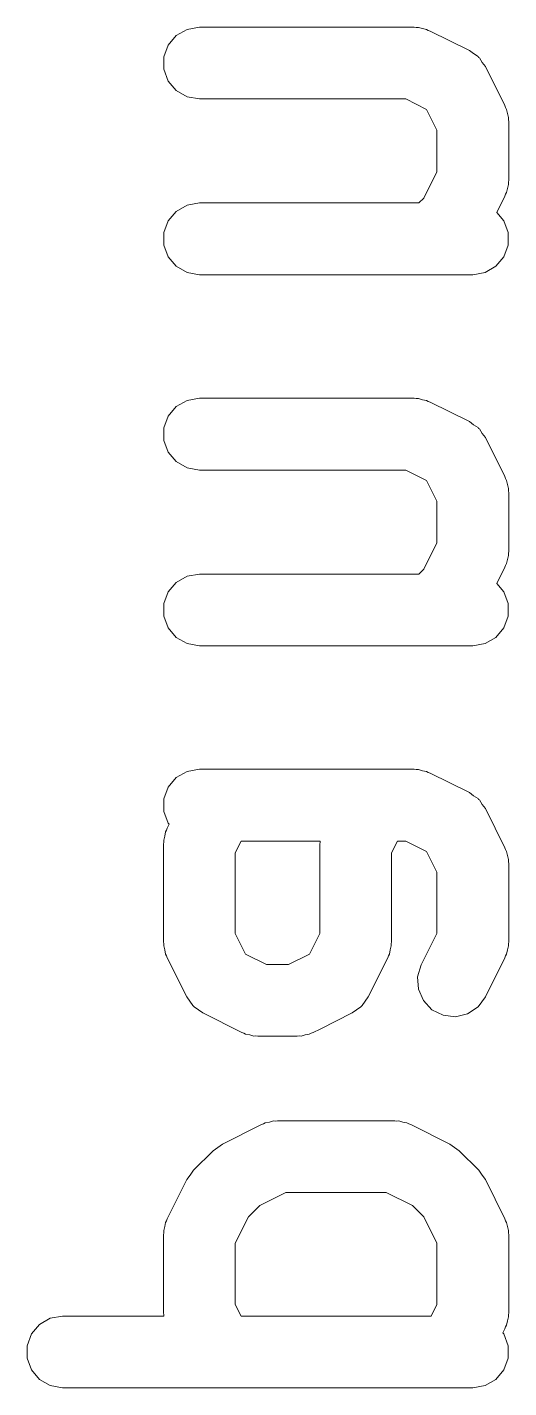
# Model space of a CAD drawing. Extents: x 83.8 to 162.6, y -99.1 to -55.8.
# Drawn here: x 90.67 to 91.844, y -91.018 to -87.7 of the extents above; entities that cross this region are included whole.
import ezdxf

# ---------------------------------------------------------------- set-up
doc = ezdxf.new("R2010")
doc.units = 0
doc.layers.add('Beschriftung', color=11, linetype='Continuous', lineweight=0)

msp = doc.modelspace()

# ---------------------------------------------------------------- linework, layer by layer
at = {"layer": 'Beschriftung'}
for p, q in [((91.0138, -87.7436), (91.0334, -87.7203)), ((91.0334, -87.7203), (91.0597, -87.7051)), ((91.0597, -87.7051), (91.0896, -87.6998)), ((91.0896, -87.6998), (91.6134, -87.6998)), ((91.6134, -87.6998), (91.6184, -87.7007)), ((91.6184, -87.7007), (91.6234, -87.7004)), ((91.6234, -87.7004), (91.6333, -87.7033)), ((91.6333, -87.7033), (91.6434, -87.7051)), ((91.6434, -87.7051), (91.6477, -87.7076)), ((91.6477, -87.7076), (91.6526, -87.7091)), ((91.6526, -87.7091), (91.7478, -87.7567)), ((91.0034, -87.7721), (91.0138, -87.7436)), ((91.7478, -87.7567), (91.7581, -87.7643)), ((91.0034, -87.8025), (91.0034, -87.7721)), ((91.7581, -87.7643), (91.7688, -87.7714)), ((91.7688, -87.7714), (91.7703, -87.7734)), ((91.7703, -87.7734), (91.7722, -87.7748)), ((91.7722, -87.7748), (91.7793, -87.7855)), ((91.7793, -87.7855), (91.7869, -87.7958)), ((91.0138, -87.8311), (91.0034, -87.8025)), ((91.7869, -87.7958), (91.8345, -87.8911)), ((91.0334, -87.8544), (91.0138, -87.8311)), ((91.0597, -87.8696), (91.0334, -87.8544)), ((91.0896, -87.8748), (91.0597, -87.8696)), ((91.5928, -87.8748), (91.0896, -87.8748)), ((91.6434, -87.9002), (91.5928, -87.8748)), ((91.8345, -87.8911), (91.836, -87.8959)), ((91.6688, -87.9508), (91.6434, -87.9002)), ((91.836, -87.8959), (91.8385, -87.9003)), ((91.8385, -87.9003), (91.8403, -87.9104)), ((91.8403, -87.9104), (91.8432, -87.9202)), ((91.8432, -87.9202), (91.8429, -87.9252)), ((91.6688, -88.0524), (91.6688, -87.9508)), ((91.8429, -87.9252), (91.8438, -87.9302)), ((91.8438, -87.9302), (91.8438, -88.073)), ((91.6368, -88.1165), (91.6688, -88.0524)), ((91.8432, -88.0831), (91.8403, -88.0929)), ((91.8438, -88.073), (91.8429, -88.078)), ((91.8429, -88.078), (91.8432, -88.0831)), ((91.6248, -88.1284), (91.6368, -88.1165)), ((91.8345, -88.1122), (91.8148, -88.1516)), ((91.836, -88.1073), (91.8345, -88.1122)), ((91.8385, -88.103), (91.836, -88.1073)), ((91.8403, -88.0929), (91.8385, -88.103)), ((91.0138, -88.1722), (91.0334, -88.1489)), ((91.0334, -88.1489), (91.0597, -88.1337)), ((91.0597, -88.1337), (91.0896, -88.1284)), ((91.0896, -88.1284), (91.6248, -88.1284)), ((91.8148, -88.1516), (91.8321, -88.1722)), ((91.0034, -88.2007), (91.0138, -88.1722)), ((91.8321, -88.1722), (91.8425, -88.2007)), ((91.0034, -88.2311), (91.0034, -88.2007)), ((91.8425, -88.2007), (91.8425, -88.2311)), ((91.0138, -88.2597), (91.0034, -88.2311)), ((91.8425, -88.2311), (91.8321, -88.2597)), ((91.0334, -88.2829), (91.0138, -88.2597)), ((91.0597, -88.2981), (91.0334, -88.2829)), ((91.8125, -88.2829), (91.7862, -88.2981)), ((91.8321, -88.2597), (91.8125, -88.2829)), ((91.0896, -88.3034), (91.0597, -88.2981)), ((91.7563, -88.3034), (91.0896, -88.3034)), ((91.7862, -88.2981), (91.7563, -88.3034)), ((91.0334, -88.6251), (91.0597, -88.6099)), ((91.0597, -88.6099), (91.0896, -88.6046)), ((91.0896, -88.6046), (91.6134, -88.6046)), ((91.6134, -88.6046), (91.6184, -88.6055)), ((91.6184, -88.6055), (91.6234, -88.6052)), ((91.6234, -88.6052), (91.6333, -88.6081)), ((91.6333, -88.6081), (91.6434, -88.6099)), ((91.6434, -88.6099), (91.6477, -88.6124)), ((91.6477, -88.6124), (91.6526, -88.6138)), ((91.6526, -88.6138), (91.7478, -88.6615)), ((91.0034, -88.6769), (91.0138, -88.6483)), ((91.0138, -88.6483), (91.0334, -88.6251)), ((91.0034, -88.7073), (91.0034, -88.6769)), ((91.7478, -88.6615), (91.7581, -88.6691)), ((91.7581, -88.6691), (91.7688, -88.6762)), ((91.7688, -88.6762), (91.7703, -88.6781)), ((91.7703, -88.6781), (91.7722, -88.6796)), ((91.7722, -88.6796), (91.7793, -88.6903)), ((91.0138, -88.7358), (91.0034, -88.7073)), ((91.7793, -88.6903), (91.7869, -88.7006)), ((91.7869, -88.7006), (91.8345, -88.7958)), ((91.0334, -88.7591), (91.0138, -88.7358)), ((91.0597, -88.7743), (91.0334, -88.7591)), ((91.0896, -88.7796), (91.0597, -88.7743)), ((91.5928, -88.7796), (91.0896, -88.7796)), ((91.6434, -88.8049), (91.5928, -88.7796)), ((91.6688, -88.8556), (91.6434, -88.8049)), ((91.8345, -88.7958), (91.836, -88.8007)), ((91.836, -88.8007), (91.8385, -88.805)), ((91.8385, -88.805), (91.8403, -88.8151)), ((91.8403, -88.8151), (91.8432, -88.8249)), ((91.8432, -88.8249), (91.8429, -88.83)), ((91.8429, -88.83), (91.8438, -88.835)), ((91.8438, -88.835), (91.8438, -88.9778)), ((91.6688, -88.9572), (91.6688, -88.8556)), ((91.6368, -89.0212), (91.6688, -88.9572)), ((91.8438, -88.9778), (91.8429, -88.9828)), ((91.8429, -88.9828), (91.8432, -88.9878)), ((91.8345, -89.0169), (91.8148, -89.0564)), ((91.836, -89.0121), (91.8345, -89.0169)), ((91.8385, -89.0077), (91.836, -89.0121)), ((91.8403, -88.9976), (91.8385, -89.0077)), ((91.8432, -88.9878), (91.8403, -88.9976)), ((91.0334, -89.0536), (91.0597, -89.0384)), ((91.0597, -89.0384), (91.0896, -89.0332)), ((91.0896, -89.0332), (91.6248, -89.0332)), ((91.6248, -89.0332), (91.6368, -89.0212)), ((91.0034, -89.1055), (91.0138, -89.0769)), ((91.0138, -89.0769), (91.0334, -89.0536)), ((91.8148, -89.0564), (91.8321, -89.0769)), ((91.8321, -89.0769), (91.8425, -89.1055)), ((91.0034, -89.1359), (91.0034, -89.1055)), ((91.8425, -89.1055), (91.8425, -89.1359)), ((91.0138, -89.1644), (91.0034, -89.1359)), ((91.8425, -89.1359), (91.8321, -89.1644)), ((91.0334, -89.1877), (91.0138, -89.1644)), ((91.8321, -89.1644), (91.8125, -89.1877)), ((91.0597, -89.2029), (91.0334, -89.1877)), ((91.0896, -89.2082), (91.0597, -89.2029)), ((91.7563, -89.2082), (91.0896, -89.2082)), ((91.7862, -89.2029), (91.7563, -89.2082)), ((91.8125, -89.1877), (91.7862, -89.2029)), ((91.0334, -89.5298), (91.0597, -89.5146)), ((91.0597, -89.5146), (91.0896, -89.5094)), ((91.0896, -89.5094), (91.6134, -89.5094)), ((91.6134, -89.5094), (91.6184, -89.5102)), ((91.6184, -89.5102), (91.6234, -89.5099)), ((91.6234, -89.5099), (91.6333, -89.5129)), ((91.6333, -89.5129), (91.6434, -89.5146)), ((91.6434, -89.5146), (91.6477, -89.5172)), ((91.0138, -89.5531), (91.0334, -89.5298)), ((91.6477, -89.5172), (91.6526, -89.5186)), ((91.6526, -89.5186), (91.7478, -89.5662)), ((91.0034, -89.5817), (91.0138, -89.5531)), ((91.0034, -89.6121), (91.0034, -89.5817)), ((91.7478, -89.5662), (91.7581, -89.5739)), ((91.7581, -89.5739), (91.7688, -89.5809)), ((91.7688, -89.5809), (91.7703, -89.5829)), ((91.7703, -89.5829), (91.7722, -89.5843)), ((91.0138, -89.6406), (91.0034, -89.6121)), ((91.7722, -89.5843), (91.7793, -89.595)), ((91.7793, -89.595), (91.7869, -89.6053)), ((91.7869, -89.6053), (91.8345, -89.7006)), ((91.0114, -89.653), (91.0162, -89.6434)), ((91.0162, -89.6434), (91.0138, -89.6406)), ((91.0027, -89.6821), (91.0056, -89.6723)), ((91.003, -89.6871), (91.0027, -89.6821)), ((91.0056, -89.6723), (91.0074, -89.6622)), ((91.0074, -89.6622), (91.0099, -89.6578)), ((91.0099, -89.6578), (91.0114, -89.653)), ((91.0021, -89.6921), (91.003, -89.6871)), ((91.0021, -89.9302), (91.0021, -89.6921)), ((91.1913, -89.6844), (91.1771, -89.7128)), ((91.1771, -89.7128), (91.1771, -89.9095)), ((91.3838, -89.6844), (91.1913, -89.6844)), ((91.3831, -89.6921), (91.3839, -89.6871)), ((91.3831, -89.9095), (91.3831, -89.6921)), ((91.3839, -89.6871), (91.3838, -89.6844)), ((91.5723, -89.6844), (91.5581, -89.7128)), ((91.5581, -89.7128), (91.5581, -89.9302)), ((91.5928, -89.6844), (91.5723, -89.6844)), ((91.6434, -89.7097), (91.5928, -89.6844)), ((91.6688, -89.7604), (91.6434, -89.7097)), ((91.8345, -89.7006), (91.836, -89.7054)), ((91.836, -89.7054), (91.8385, -89.7098)), ((91.8385, -89.7098), (91.8403, -89.7199)), ((91.8403, -89.7199), (91.8432, -89.7297)), ((91.8432, -89.7297), (91.8429, -89.7347)), ((91.8429, -89.7347), (91.8438, -89.7397)), ((91.8438, -89.7397), (91.8438, -89.9302)), ((91.6688, -89.9095), (91.6688, -89.7604)), ((91.1771, -89.9095), (91.2025, -89.9602)), ((91.3577, -89.9602), (91.3831, -89.9095)), ((91.6304, -89.9863), (91.6688, -89.9095)), ((91.003, -89.9352), (91.0021, -89.9302)), ((91.0027, -89.9402), (91.003, -89.9352)), ((91.0056, -89.95), (91.0027, -89.9402)), ((91.5575, -89.9402), (91.5546, -89.95)), ((91.5581, -89.9302), (91.5572, -89.9352)), ((91.5572, -89.9352), (91.5575, -89.9402)), ((91.8432, -89.9402), (91.8403, -89.95)), ((91.8438, -89.9302), (91.8429, -89.9352)), ((91.8429, -89.9352), (91.8432, -89.9402)), ((91.0074, -89.9601), (91.0056, -89.95)), ((91.0099, -89.9645), (91.0074, -89.9601)), ((91.0114, -89.9693), (91.0099, -89.9645)), ((91.059, -90.0646), (91.0114, -89.9693)), ((91.2025, -89.9602), (91.2531, -89.9855)), ((91.3071, -89.9855), (91.3577, -89.9602)), ((91.5488, -89.9693), (91.5012, -90.0646)), ((91.5503, -89.9645), (91.5488, -89.9693)), ((91.5528, -89.9601), (91.5503, -89.9645)), ((91.5546, -89.95), (91.5528, -89.9601)), ((91.8345, -89.9693), (91.7869, -90.0646)), ((91.836, -89.9645), (91.8345, -89.9693)), ((91.8385, -89.9601), (91.836, -89.9645)), ((91.8403, -89.95), (91.8385, -89.9601)), ((91.2531, -89.9855), (91.3071, -89.9855)), ((91.6217, -90.0154), (91.6304, -89.9863)), ((91.6236, -90.0458), (91.6217, -90.0154)), ((91.6356, -90.0736), (91.6236, -90.0458)), ((91.0666, -90.0749), (91.059, -90.0646)), ((91.0737, -90.0856), (91.0666, -90.0749)), ((91.4936, -90.0749), (91.4865, -90.0856)), ((91.5012, -90.0646), (91.4936, -90.0749)), ((91.6565, -90.0957), (91.6356, -90.0736)), ((91.7869, -90.0646), (91.7688, -90.089)), ((91.0756, -90.087), (91.0737, -90.0856)), ((91.0771, -90.089), (91.0756, -90.087)), ((91.0878, -90.096), (91.0771, -90.089)), ((91.0981, -90.1037), (91.0878, -90.096)), ((91.1933, -90.1513), (91.0981, -90.1037)), ((91.4621, -90.1037), (91.3839, -90.1428)), ((91.4724, -90.096), (91.4621, -90.1037)), ((91.4831, -90.089), (91.4724, -90.096)), ((91.4846, -90.087), (91.4831, -90.089)), ((91.4865, -90.0856), (91.4846, -90.087)), ((91.6837, -90.1093), (91.6565, -90.0957)), ((91.7139, -90.1128), (91.6837, -90.1093)), ((91.7435, -90.1057), (91.7139, -90.1128)), ((91.7688, -90.089), (91.7435, -90.1057)), ((91.3839, -90.1428), (91.3668, -90.1513)), ((91.1982, -90.1527), (91.1933, -90.1513)), ((91.2025, -90.1553), (91.1982, -90.1527)), ((91.2126, -90.1571), (91.2025, -90.1553)), ((91.2225, -90.16), (91.2126, -90.1571)), ((91.2275, -90.1597), (91.2225, -90.16)), ((91.2325, -90.1605), (91.2275, -90.1597)), ((91.3277, -90.1605), (91.2325, -90.1605)), ((91.3327, -90.1597), (91.3277, -90.1605)), ((91.3377, -90.16), (91.3327, -90.1597)), ((91.3475, -90.1571), (91.3377, -90.16)), ((91.3576, -90.1553), (91.3475, -90.1571)), ((91.362, -90.1527), (91.3576, -90.1553)), ((91.3668, -90.1513), (91.362, -90.1527)), ((91.1457, -90.4234), (91.241, -90.3757)), ((91.241, -90.3757), (91.2458, -90.3743)), ((91.2458, -90.3743), (91.2502, -90.3718)), ((91.2502, -90.3718), (91.2603, -90.37)), ((91.2603, -90.37), (91.2701, -90.3671)), ((91.2701, -90.3671), (91.2751, -90.3674)), ((91.2751, -90.3674), (91.2801, -90.3665)), ((91.2801, -90.3665), (91.5658, -90.3665)), ((91.5658, -90.3665), (91.5708, -90.3674)), ((91.5708, -90.3674), (91.5758, -90.3671)), ((91.5758, -90.3671), (91.5856, -90.37)), ((91.5856, -90.37), (91.5957, -90.3718)), ((91.5957, -90.3718), (91.6001, -90.3743)), ((91.6001, -90.3743), (91.6049, -90.3757)), ((91.6049, -90.3757), (91.7002, -90.4234)), ((91.0754, -90.4874), (91.123, -90.4397)), ((91.123, -90.4397), (91.1345, -90.4317)), ((91.1345, -90.4317), (91.1457, -90.4234)), ((91.7002, -90.4234), (91.7114, -90.4317)), ((91.7114, -90.4317), (91.7229, -90.4397)), ((91.7229, -90.4397), (91.7705, -90.4874)), ((91.0114, -90.6053), (91.059, -90.5101)), ((91.059, -90.5101), (91.0673, -90.4989)), ((91.0673, -90.4989), (91.0754, -90.4874)), ((91.7705, -90.4874), (91.7786, -90.4989)), ((91.7786, -90.4989), (91.7869, -90.5101)), ((91.7869, -90.5101), (91.8345, -90.6053)), ((91.3008, -90.5415), (91.2367, -90.5735)), ((91.5452, -90.5415), (91.3008, -90.5415)), ((91.6092, -90.5735), (91.5452, -90.5415)), ((91.2367, -90.5735), (91.2091, -90.6011)), ((91.6368, -90.6011), (91.6092, -90.5735)), ((91.0074, -90.6146), (91.0099, -90.6102)), ((91.0099, -90.6102), (91.0114, -90.6053)), ((91.2091, -90.6011), (91.1771, -90.6651)), ((91.6688, -90.6651), (91.6368, -90.6011)), ((91.8345, -90.6053), (91.836, -90.6102)), ((91.836, -90.6102), (91.8385, -90.6146)), ((91.0021, -90.6445), (91.003, -90.6395)), ((91.0021, -90.835), (91.0021, -90.6445)), ((91.0027, -90.6345), (91.0056, -90.6246)), ((91.003, -90.6395), (91.0027, -90.6345)), ((91.0056, -90.6246), (91.0074, -90.6146)), ((91.8385, -90.6146), (91.8403, -90.6246)), ((91.8403, -90.6246), (91.8432, -90.6345)), ((91.8432, -90.6345), (91.8429, -90.6395)), ((91.8429, -90.6395), (91.8438, -90.6445)), ((91.8438, -90.6445), (91.8438, -90.835)), ((91.1771, -90.6651), (91.1771, -90.8143)), ((91.6688, -90.8143), (91.6688, -90.6651)), ((90.7264, -90.848), (90.7563, -90.8427)), ((90.7563, -90.8427), (91.0028, -90.8427)), ((91.003, -90.8399), (91.0021, -90.835)), ((91.0028, -90.8427), (91.003, -90.8399)), ((91.1771, -90.8143), (91.1913, -90.8427)), ((91.1913, -90.8427), (91.6546, -90.8427)), ((91.6546, -90.8427), (91.6688, -90.8143)), ((91.8438, -90.835), (91.8429, -90.8399)), ((91.8429, -90.8399), (91.8432, -90.845)), ((90.6805, -90.8864), (90.7, -90.8632)), ((90.7, -90.8632), (90.7264, -90.848)), ((91.8345, -90.8741), (91.8297, -90.8837)), ((91.836, -90.8693), (91.8345, -90.8741)), ((91.8385, -90.8649), (91.836, -90.8693)), ((91.8403, -90.8548), (91.8385, -90.8649)), ((91.8432, -90.845), (91.8403, -90.8548)), ((90.6701, -90.915), (90.6805, -90.8864)), ((91.8297, -90.8837), (91.8321, -90.8864)), ((91.8321, -90.8864), (91.8425, -90.915)), ((90.6701, -90.9454), (90.6701, -90.915)), ((91.8425, -90.915), (91.8425, -90.9454)), ((90.6805, -90.9739), (90.6701, -90.9454)), ((90.7, -90.9972), (90.6805, -90.9739)), ((91.8321, -90.9739), (91.8125, -90.9972)), ((91.8425, -90.9454), (91.8321, -90.9739)), ((90.7264, -91.0124), (90.7, -90.9972)), ((91.8125, -90.9972), (91.7862, -91.0124)), ((90.7563, -91.0177), (90.7264, -91.0124)), ((91.7563, -91.0177), (90.7563, -91.0177)), ((91.7862, -91.0124), (91.7563, -91.0177))]:
    msp.add_line(p, q, dxfattribs=at)

doc.saveas('drawing.dxf')
